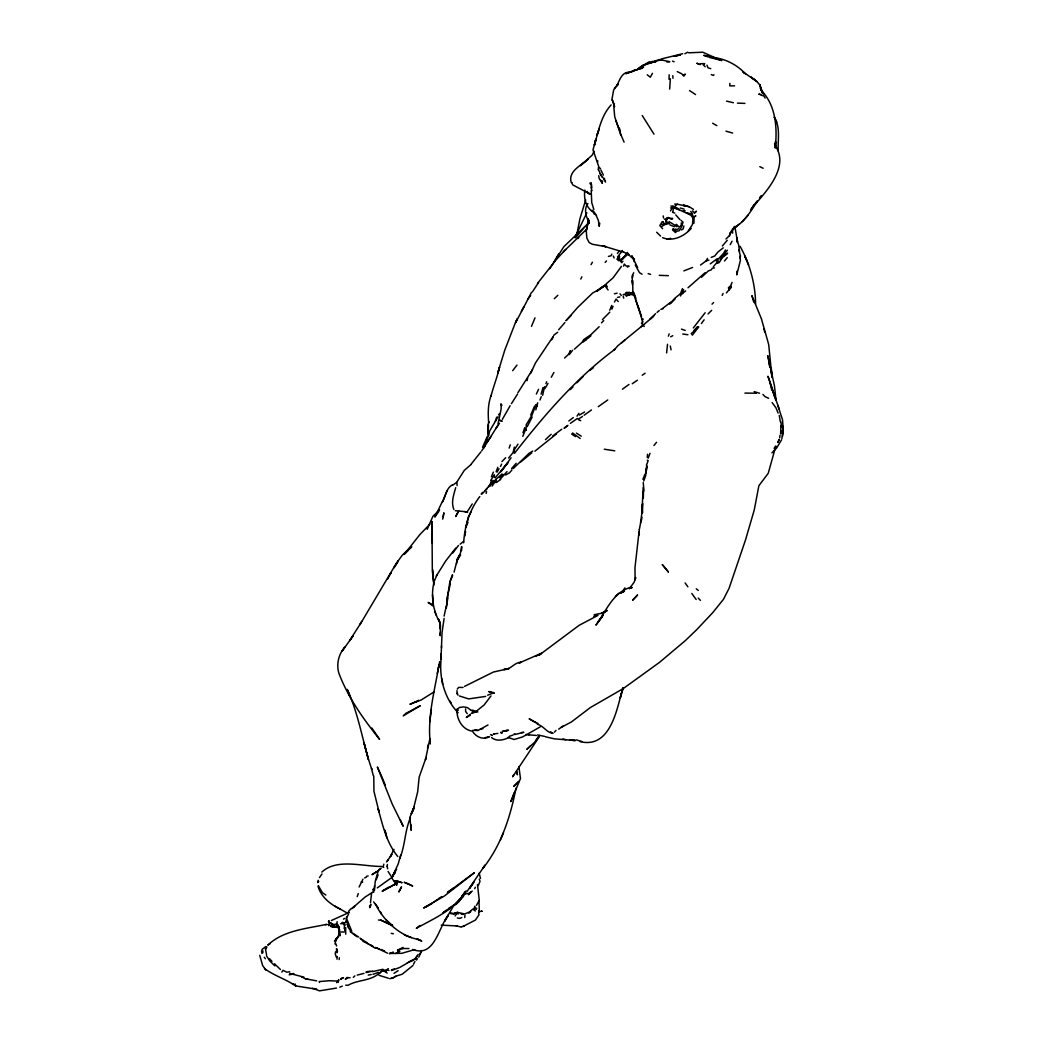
<?xml version="1.0" encoding="UTF-8"?>
<svg xmlns="http://www.w3.org/2000/svg" width="1043" height="1043" viewBox="0 0 1043 1043"><rect width="100%" height="100%" fill="white"/><g stroke="black" fill="none" stroke-linecap="round" stroke-linejoin="round"><path stroke-width="1.5" d="M262.849 952.78L262.862 950.773M440.694 665.786L441.528 645.943M430.133 741.573L430.146 739.656M439.911 633.218L440.25 635.722L440.381 624.77L440.289 628.799L440.042 623.271L438.438 619.177L440.224 623.062C432.78 610.82 430.616 595.11 434.24 581.316M588.747 220.516L588.734 222.759L588.695 220.529M591.185 190.439L591.759 202.707L593.832 209.447M338.858 935.167L339.327 926.927L337.085 924.985L337.645 925.949M432.337 543.364L431.958 521.435L432.324 570.782L433.901 585.162M370.5 902.469L371.582 893.277M643.348 498.254L643.479 491.422M457.121 710.752L457.16 709.162L458.281 710.218M778.221 150.948C777.635 139.684 780.738 127.311 774.232 117.194L776.709 122.031M780.79 430.642L780.672 433.849L780.92 425.557M669.032 79.346L669.163 74.822M494.304 477.212L494.382 474.748L490.679 480.458M488.515 425.009L488.007 433.223L488.789 435.7M488.672 422.963C487.968 413.667 487.811 404.241 491.201 395.232L490.953 396.301C493.626 385.923 496.95 378.035 499.558 367.214L497.667 373.251L504.799 350.057L515.777 321.713L517.341 318.767L515.62 322.678L531.487 292.418M632.723 280.71L632.84 291.74L639.294 310.527M693.895 223.358L694.13 217.309L690.922 213.789C683.739 213.541 678.041 207.27 670.571 207.935M335.533 941.49L335.976 938.856M783.097 429.925L781.885 438.621M729.917 83.362L729.787 85.878L734.598 85.852M572.138 183.959L572.216 182.616M446.287 608.356L447.499 596.283L450.354 583.702M639.007 531.956L634.978 567.705L635.096 579.856L635.695 577.522L634.131 582.216L629.346 588.721L630.989 587.248C612.684 592.176 606.27 611.25 595.957 625.096L603.193 615.005L597.887 622.163L601.915 617.065M437.252 673.491L439.038 664.86C434.579 690.935 427.148 717.375 430.316 743.959M669.671 89.085L670.349 78.812M522.986 432.741L524.577 428.151L526.037 430.146L526.246 424.723L532.086 414.918L535.137 406.692M339.171 959.573L339.314 957.735M646.477 470.641L646.829 465.973L645.591 473.561L646.829 465.973M373.772 776.044L373.942 791.233L379.091 812.171L378.153 808.846C382.768 825.482 386.562 842.887 397.787 856.525M374.541 885.833L373.655 892.326M642.736 503.378L641.94 513.195L643.153 487.524M387.292 866.225L387.396 864.478M328.493 921.843L333.799 925.024L336.628 924.033L337.176 921.686M479.363 912.351L478.998 900.709M335.025 943.98L335.82 940.147L339.666 934.658L334.464 941.008M729.657 235.783L729.944 232.68M461.514 550.691L461.866 547.08M544.55 386.666L542.634 395.323M640.585 522.934L642.123 511.161M667.546 344.268L666.594 352.899M450.524 913.538L453.914 914.007L453.992 913.225L457.486 912.351L464.683 913.955L470.784 911.478L468.855 913.16M464.735 917.579L464.969 915.259M634.118 261.584L634.405 258.755M597.665 162.069L597.782 160.818M647.234 457.395L647.573 454.253M669.541 304.1L675.017 298.05L680.453 293.748L681.913 294.074L683.191 292.783L683.543 289.524L680.479 295.99M387.136 973.106L386.171 972.259L386.445 969.794L383.811 971.059L381.842 970.394L382.677 969.677L383.25 970.485M642.644 512.635L642.384 504.069M779.708 437.799L780.008 435.231M456.586 563.768L457.017 560.052L460.419 553.155L461.541 546.571M740.061 256.083L740.374 260.541L736.801 274.674L737.166 271.662M736.801 274.674L737.258 270.945M431.398 709.357L429.807 721.847M586.244 231.024L588.565 220.099L586.244 231.024L586.87 238.13L589.126 242.498L592.294 244.245L605.735 246.643L602.267 245.718L623.897 252.223M463.666 542.829C464.63 526.193 469.546 509.91 479.793 496.559M444.109 616.1L446.143 606.622M740.113 258.221L740.439 255.939L738.783 249.825M622.423 250.489L617.639 256.943L619.855 260.007L618.747 256.213M464.917 535.959L465.608 531.369M782.537 436.222L783.267 431.281L782.55 419.899L777.843 405.453M535.828 409.808L537.719 402.82M336.993 959.208L337.254 956.431M599.738 223.202L599.23 226.357L598.382 220.425L596.205 215.562M446.495 606.4L447.851 597.913M429.846 738.835L425.492 759.604L426.144 757.427L419.169 777.113L417.669 791.82L413.328 809.459L414.188 806.93L411.998 812.002L413.928 808.103L411.19 813.749L411.842 812.419M515.985 788.156C510.483 816.578 501.266 845.378 482.961 868.271L485.008 865.142L467.225 891.283M587.287 224.74L587.6 222.876M620.155 259.785L620.754 260.489L621.015 259.238M399.795 858.454C405.258 845.417 404.736 830.776 410.421 817.816L409.964 819.055M641.419 520.34L641.953 517.224M340.579 923.759L344.021 923.342L344.972 930.747L345.82 927.892L344.164 928.453M446.626 602.698L449.807 582.216L452.401 574.771M443.184 516.676L443.888 512.804L442.714 519.153M513.86 452.91L514.473 449.572L517.98 444.149M317.893 881.856L318.18 880.292M672.918 211.481L673.543 208.065M611.159 104.9C601.016 115.799 598.447 131.275 594.471 145.107L595.97 139.136L592.998 149.827L598.891 167.023M639.359 529.375L640.819 521.735M490.106 486.142L492.387 481.188L488.724 486.833M594.471 145.107L595.41 140.257M576.922 234.075L579.947 218.678L585.697 199.891M438.412 667.924L439.664 661.627M370.2 906.98L370.786 904.112L369.783 907.736L370.565 905.845L369.444 906.836M632.436 277.881L632.945 275.404M444.109 618.421L442.036 632.658L441.463 647.586M497.98 424.006L501.201 408.687L501.07 403.954L501.826 405.466L500.77 404.28M474.487 907.658L474.8 906.198M338.245 982.376L338.806 979.755L336.641 982.662M428.334 744.546L427.5 748.105M683.869 225.953L683.191 228.899L681.366 229.968M376.262 879.718L378.101 874.868M466.26 525.855L468.372 516.937L471.201 511.644M486.299 442.688L487.616 437.16M454.07 572.112L457.003 560.678L460.615 554.876M622.827 687.624C617.052 708.797 610.755 748.731 580.234 741.69M335.677 951.659L335.181 953.667L336.381 957.318M611.837 99.972L613.675 89.867L618.147 84.118L616.856 85.748C619.829 79.829 621.797 71.472 630.52 72.123L625.748 73.662L643.648 67.143L639.985 69.177M486.116 493.417L486.559 491.631M665.89 221.572L667.637 218.3L666.803 217.987L668.302 217.413L665.734 220.151L665.89 221.572L669.515 223.45L664.965 224.493L661.862 226.409M496.129 471.788L497.824 467.277M527.002 380.708L527.654 378.192M730.204 244.649L732.056 241.233M621.419 693.426L620.246 697.936L623.206 688.341M594.067 151.222L592.241 155.107L580.377 165.668L588.213 159.044C581.499 165.459 567.705 171.052 571.277 182.642M455.687 487.681C453.77 494.656 450.889 502.335 453.861 509.453M344.464 927.553L345.663 929.808L345.741 934.176M400.681 855.038L398.217 863.943L392.324 876.694L393.563 874.464L393.159 875.26M266.161 948.778L266.852 946.901M541.121 394.15L542.999 387.592M496.155 480.262L492.113 486.09M683.048 222.003L681.509 227.113L679.097 230.816L675.499 231.377L673.061 228.586L675.812 232.615L672.5 229.942M421.737 950.486L418.778 957.2M643.714 481.032L645.773 475.36L645.682 472.583M470.68 891.791L468.411 894.711L472.244 891.087M688.25 230.985L692.513 224.414L693.113 216.422M514.225 792.524L510.835 801.65L520.483 778.56L518.84 766.449M495.373 421.203L496.651 417.161M531.5 326.329L535.007 317.854M338.388 935.362L339.744 933.511M514.355 447.134L513.039 452.61L508.567 458.06M476.221 909.483L476.664 908.166M623.571 266.082L624.275 264.035L625.956 265.939L629.138 266.187L627.378 267.099M509.14 448.125L510.262 444.839M527.21 426.665L532.178 417.057M396.627 883.538L396.979 882.495L396.418 884.972L395.701 883.291L396.809 885.09L391.777 878.037L396.614 869.158M357.201 896.654L358.284 893.551M484.304 445.896L489.506 431.932M599.19 128.967L597 135.147L598.552 130.805M668.367 336.172L669.176 333.89M452.688 575.41L449.807 582.216M539.987 400.004L541.226 396.64M609.764 310.214L611.733 305.443M648.159 458.229L649.998 453.314M491.774 480.093L490.001 484.826L484.917 490.679M646.386 465.282L648.185 460.628L647.26 460.185M680.453 293.748L682.435 288.637M611.889 309.21L613.01 306.381L610.755 308.102M574.81 237.595L586.857 212.837M642.892 479.311L644.848 474.461M611.785 254.153L611.133 255.757L608.421 256.409M359.131 886.993L362.912 879.21M522.778 436.378L525.424 429.951M447.03 490.979L442.467 501.905C445.583 496.377 446.156 488.372 452.14 484.943M500.51 839.811L503.43 832.809M434.449 580.821L436.861 575.188M545.919 383.589L546.675 381.777M633.988 293.761L632.149 292.431L632.801 293.37L626.269 292.562L625.735 293.813L623.153 294.7M732.082 282.418L730.687 285.678L728.496 287.751L729.018 289.798L726.423 292.9M491.396 476.69L493.365 472.127M530.731 415.036L534.59 406.04M606.022 284.035L613.115 277.803L621.472 266.369M779.121 439.403L777.752 442.519L779.369 439.677M489.402 431.45L497.98 416.822M482.544 447.278L487.316 436.535M511.435 403.641L517.471 394.189M465.517 527.849L468.007 522.321M442.245 501.761L434.879 517.067L438.881 511.279M489.141 421.894L487.994 424.423L488.476 434.801M475.425 887.228L474.669 888.649M455.126 915.989L457.486 912.351M500.523 466.495L501.618 464.135M536.35 394.045L538.553 389.3M427.187 529.309L432.884 516.363L439.585 509.74M530.535 373.524L535.515 362.899L553.077 336.641M722.173 295.391L723.099 293.435M383.785 864.178L383.641 865.377M381.216 868.258L378.961 869.784L377.879 872.131L375.193 881.557L374.502 890.292M580.768 279.055L581.877 276.812M729.018 289.798L730.804 286.264L729.018 289.798L731.286 287.399M623.153 592.385L624.327 590.064M361.634 621.406L359.965 624.627L396.131 563.65L402.09 555.437L411.281 546.506M457.968 512.139L455.7 516.507L458.777 511.096M366.054 972.571L372.573 971.085M390.251 574.158L390.916 572.92L387.474 579.282M544.928 388.531L547.992 383.446M321.831 872.091C337.228 857.789 363.772 866.955 382.924 866.433M413.471 964.214L414.918 961.529M587.9 203.489C583.48 209.487 586.192 217.009 589.321 222.902L588.069 218.717L589.308 223.254M495.855 428.464L499.506 423.275M700.544 265.026L706.137 260.893L707.493 258.39M457.017 560.052L459.937 554.693L457.173 559.4M479.037 914.776L475.439 920.043L462.988 926.471M490.979 695.942L484.148 704.925L475.425 711.991L477.146 711.313L472.27 713.216M551.278 377.253L553.911 372.468M647.234 74.809L650.311 77.234L652.475 73.31M725.472 249.968L723.633 253.293L716.332 261.102M532.543 369.613L517.849 392.807M393.954 849.367L390.369 856.603L391.829 854.386L387.018 861.296M337.098 981.567L338.323 980.928M483.587 448.125L497.733 425.557M436.313 576.036L445.726 560.925L455.765 548.057M328.128 924.698L329.575 923.733L328.819 925.689L328.78 924.62M521.396 311.349L524.186 306.394M502.126 473.913L495.503 479.754L493.587 482.648L491.905 483.73L491.553 482.922M419.729 954.319L421.124 951.881M551.708 339.796L553.298 337.006M513.352 468.463L529.283 453.105L532.725 451.071M614.444 302.014L616.139 299.054L618.199 301.557M575.501 237.752L586.44 225.105L563.885 246.63L549.778 268.729M554.289 261.506L558.826 253.645M513.808 774.753L512.635 776.8L539.361 736.593M658.811 60.494L659.372 59.516L653.661 61.641L656.099 61.589L649.02 61.902L640.441 67.052M464.304 892.912L459.715 900.109M532.373 291.884L538.54 282.614M554.667 261.571L537.445 283.54M591.042 264.609L592.424 262.249M713.386 266.617L718.405 260.867M516.168 463.314L511.591 468.594M497.094 472.062L499.062 468.724M491.905 483.73L493.847 480.445M670.466 210.96L672.174 208.092M360.343 623.883L349.705 640.441L353.108 635.904L342.273 650.858L344.855 647.195C338.61 653.909 336.146 664.508 338.91 673.296C348.101 697.663 363.472 719.135 379.574 739.357L371.843 728.014M510.157 405.714L502.348 419.364M781.546 439.846L776.657 448.008L771.898 452.884M720.126 259.551L727.375 250.216M453.405 906.067L444.683 921.191L448.334 915.115C438.256 927.67 434.657 958.061 412.611 949.417M662.279 221.559L659.815 225.536L662.631 228.704M627.599 252.393L622.215 259.42L627.378 254.231M754.102 204.611L750.582 210.217L752.016 207.974M465.256 891.752C454.644 909.952 433.94 918.44 416.326 928.322L419.925 925.454M478.268 885.65L480.002 881.348L479.298 879.158M457.069 481.723L464.304 470.367L470.98 464.591M446.274 910.213L443.04 912.742L457.056 903.551L465.23 892.169M472.244 503.965L467.134 511.878L455.309 510.679M633.688 272.731L632.123 275.926L632.462 283.135M463.105 895.363L461.384 897.528L466.104 890.839M452.506 553.272L458.503 545.463M538.618 736.514L535.437 741.221L539.374 735.419M418.178 954.397L414.892 959.247L417.213 955.962M281.832 972.089L283.044 970.316L286.747 972.18L289.785 971.789M606.413 284.361L605.214 286.108L608.095 290.019M380.904 972.259L378.909 973.693M577.027 416.118L578.93 413.341M319.471 877.606L321.961 873.995M416.431 960.108L417.435 958.66M481.762 450.706L485.164 445.804M623.401 590.051L624.913 587.874M463.548 896.393L455.817 904.059M732.968 228.912L734.767 226.357L728.783 236.305L725.928 238.977M458.49 902.169L460.902 898.792M511.07 457.825L500.862 471.736L508.019 462.544L495.138 477.863M412.898 810.893L409.821 817.256L411.19 830.319L411.059 824.896M739.5 223.958L735.706 226.839C745.184 220.842 750.804 211.064 756.918 202.042L755.927 203.463C768.847 188.679 788.495 165.954 775.601 146.216M487.576 441.345L491.175 436.326M701.404 323.552L704.116 319.81M480.94 451.828L471.058 464.265M577.913 238.625L578.748 237.491M625.135 295.052L629.529 295.156L631.771 293.305M476.455 905.389L479.259 900.265L477.459 884.542M757.27 200.83L752.72 206.814M317.763 882.574L318.728 881.309M572.633 350.239L569.282 354.62L570.391 350.683L568.722 354.125L564.615 358.036M512.687 370.682L516.989 365.063M617.391 253.449L619.034 251.311M528.058 298.793L530.626 295.469M604.523 178.327L603.91 179.122L605.514 182.095M452.871 485.086L456.795 482.283M693.308 327.906L705.146 312.757M503.443 474.5L499.467 477.629M653.948 445.491L656.542 442.297M724.494 260.985L727.258 257.621M498.489 414.879L499.571 413.576M574.445 349.157L581.942 342.443L583.832 339.51L590.807 334.764L599.151 326.733M507.041 471.592L500.223 479.206M470.38 910.917L475.334 907.436M457.277 689.071L458.672 687.415L463.053 687.441M654 315.625L649.867 319.471L655.591 313.643M759.513 197.779L761.403 195.523M727.245 240.307L722.369 245.992M386.562 861.883L388.387 859.719M514.668 453.105C544.237 415.283 576.01 378.114 614.822 349.379L614.04 350.018L617.508 346.185M393.276 875.051L395.271 872.717M481.149 494.03L482.583 492.361M775.666 446.743L774.18 448.464L775.862 446L768.248 473.274L758.861 485.738L754.272 509.91L745.471 540.078L729.083 588.278L723.529 599.23L712.864 612.502L696.802 629.581L685.434 640.519L659.541 662.344L623.127 688.667L590.39 707.532L571.355 722.004L561.16 727.349M558.644 329.757L564.889 322.574M618.147 84.118L614.457 88.316M511.996 469.911L509.466 472.805L505.529 475.008M730.947 231.468L737.127 225.77M341.283 978.66L340.657 979.377L343.264 977.617M261.962 949.495L265.887 946.536M566.388 320.279L577.587 307.516L592.607 293.044L603.102 287.047M694.13 330.37L697.428 326.681M742.199 221.729L748.092 215.223M563.311 251.858L586.505 229.304M554.824 261.232L565.645 249.46M554.368 732.134L555.958 730.4M605.136 262.406L606.505 260.933M576.896 382.781L583.076 376.601M602.437 319.588L609.803 312.17M379.965 972.78L381.621 971.033L384.411 970.133M482.062 493.965L487.068 488.711M501.944 461.606L505.659 457.721M458.907 901.152L460.093 899.913L457.264 902.834M713.973 74.809L713.36 75.435L711.274 74.575M267.999 945.01C283.161 930.447 306.499 928.661 326.276 924.411M465.934 892.834L454.696 904.529L448.438 908.518M664.965 224.493L666.842 222.563L665.734 220.151M712.017 304.165L713.581 302.561M708.08 313.969L711.652 310.332M669.045 221.572L675.238 225.51L676.412 224.323L679.189 227.178L681.574 225.21M335.598 939.886L337.293 938.192M670.506 303.539L675.043 299.015M565.867 320.736L571.069 315.547M601.498 322.822L603.714 320.631M570.769 388.948L570.039 389.665L572.959 387.005M429.899 524.16L419.86 534.577L404.697 553.807L408.295 550.078L403.85 554.433L411.763 546.767L410.29 548.149M633.166 294.165L632.241 295.078L631.224 294.048M554.289 298.715L557.836 295.273M694.625 212.889L696.268 211.312L694.625 212.889L692.513 210.842M530.6 745.758L526.819 749.369L536.011 740.986M589.803 370.474L593.467 367.631M545.463 439.638L551.134 434.305M353.316 977.33L354.868 975.883M701.561 277.229L708.393 270.88L711.248 269.889L712.317 268.194L714.468 267.895M615.396 596.466L618.773 593.324M641.354 326.733L653.061 316.655M691.235 228.339C684.338 236.357 672.709 241.885 662.54 237.661M583.063 342.117L590.938 335.82M351.165 908.518L348.584 911.321L348.466 914.242L346.485 918.257L351.804 931.308M622.971 261.245L621.837 261.676L620.898 259.903L627.599 254.01M413.002 965.479L402.129 974.266L395.088 976.417M470.445 714.272L466.286 717.454L470.158 715.289M620.898 259.903L627.821 253.944M657.077 312.405L659.319 310.488M472.648 730.361L478.085 730.465L488.02 724.937M662.488 308.559L670.571 302.287M643.792 324.556L618.173 345.494M621.302 343.043L624.77 340.135M600.416 288.311L596.831 291.297L605.761 284.674L599.79 288.807L604.093 285.795M584.106 415.244L591.446 409.964M460.185 544.172L463.561 541.369M433.888 692.004L421.189 699.97L409.899 704.273L416.313 701.483M724.702 255.574L727.623 253.175L722.512 257.556L719.122 262.601L716.932 263.397M531.787 452.897L520.274 462.31M353.16 907.436L354.724 906.158L351.765 908.662L365.115 897.045L372.221 892.456M564.25 428.321L567.001 426.118M637.508 69.164L642.762 65.461L638.903 68.486L642.762 65.461L659.789 59.986M675.395 205.836L677.442 204.232L689.319 206.801L693.517 209.421M626.321 296.316L628.134 294.895M705.068 272.718L688.015 287.764M568.852 420.994L573.272 417.604M453.966 887.684L447.33 892.704L474.33 872.73L444.409 896.002L423.614 907.997L432.571 903.029M553.585 335.351L557.705 332.235M540.144 726.932L522.465 736.984L514.108 739.513L508.11 737.388M392.416 877.059L377.292 887.893M710.257 263.879L717.245 258.664M556.414 433.966L534.89 451.176M683.191 292.783L685.694 290.932M441.75 896.537L438.047 899.027M415.049 958.713L408.713 961.972M343.499 919.157L344.542 918.375M386.757 969.755L388.322 968.608M433.666 902.221L436.952 899.822M622.423 389.182L628.968 384.463M642.24 375.245L645.109 373.211M564.289 427.943L567.927 425.348M598.252 406.692L607.756 399.964M563.65 725.693L558.67 729.174M448.373 891.804L450.628 890.214M570.417 423.341L577.431 418.426M457.16 709.149L459.546 707.467L463.587 706.893L467.486 707.623L470.954 710.257M632.241 383.759L637.39 380.226M495.999 482.635L500.627 479.532M552.647 436L561.76 429.234M395.662 883.734L382.155 891.23L396.444 883.564L393.433 885.09L395.414 883.838M394.019 973.328L398.087 970.668M378.035 870.722L371.973 874.673L376.745 871.687M694.938 216.462L695.864 215.862L694.664 216.501M578.226 419.234L582.502 416.47M407.852 962.793L399.521 967.552L391.477 970.525M383.42 890.448L388.387 887.306M453.914 914.007L455.439 913.081L458.542 913.89M464.526 686.398L493.43 672.031L509.127 668.498L503.769 669.515C510.874 669.932 514.095 662.266 521.239 662.201L519.088 663.061L541.656 653.153L539.048 655.226L579.1 625.344L597.939 615.383M402.924 947.435L397.461 950.264L402.976 948.491M641.028 66.804L646.999 63.766L652.279 62.476M579.491 415.01L584.588 411.985M602.085 613.61L606.752 610.924M425.531 907.136L432.102 903.421M678.797 228.56L677.063 229.525L675.199 229.017L675.499 231.377M346.576 916.823L345.885 922.534L346.55 921.386L347.88 924.007L346.915 924.554L347.971 924.437L348.688 925.91M683.4 75.148L685.368 74.079L683.895 76.165L681.679 73.727L677.272 71.641M415.362 702.056L418.608 700.283M391.633 978.425L396.262 976.235M378.961 869.784L380.265 869.08M347.749 977.943L345.311 979.247L347.071 977.5L350.109 977.786M692.604 267.464L683.83 270.893M670.675 336.811L672.787 335.69M684.873 53.741L687.78 52.202M594.171 614.718L601.602 613.271L606.974 610.455M623.714 591.433L620.559 593.076L624.47 591.185M268.025 944.828L270.033 943.798M338.975 928.713L339.327 926.927M535.828 656.23L540.6 653.792M683.439 211.442L685.055 210.647L683.048 211.142M395.623 953.485L397.161 952.741M372.273 971.672L382.95 969.273M601.602 613.271L606.648 610.846M509.375 737.232C503.991 740.1 496.833 741.821 491.631 737.649M331.413 920.5L349.236 912.403M497.85 733.398L493.443 734.011L494.434 733.777M461.814 917.566L459.859 918.401L457.316 917.97M364.646 877.919L366.432 877.163M378.153 974.188C369.118 981.215 357.384 979.794 347.945 985.348L345.715 985.14M593.819 616.335L596.257 615.305M336.967 926.236L334.321 927.253L329.666 925.102M407.2 962.885L413.797 960.134M723.268 247.843L718.092 251.858L714.677 256.043L711.183 257.399M487.616 695.225L493.43 692.878M339.744 987.147L342.287 986.117M660.845 309.432L663.257 308.493M628.264 293.996L629.529 295.156M373.016 974.318L378.361 972.389M536.858 404.462L535.581 404.906L537.314 406.027M653.492 62.059L655.904 61.237M471.397 713.321L473.652 712.043L471.267 710.296M509.297 736.319L513.078 735.028M389.508 953.537L393.211 952.311L389.508 953.537L401.842 953.302L414.775 949.56M660.91 59.06L682.657 53.715M661.458 224.61L665.225 223.371M397.566 952.142L399.899 951.372L397.748 951.803M468.815 893.369L463.522 894.007M389.652 978.712L394.045 977.447M341.413 978.308L343.512 977.682M664.443 219.239L667.637 218.3M391.542 969.807L394.358 969.012M706.137 260.893L708.914 260.124M342.039 922.573L342.938 922.312M667.077 239.264L670.623 238.286M373.159 889.327L374.241 889.718L373.159 889.327L373.198 892.052M485.151 737.675L489.519 736.593C483.496 740.23 476.442 737.232 472.753 731.717M461.345 926.81L463.952 926.184M614.431 293.774L617.091 293.161M617.521 297.398L619.92 296.89M513.964 734.089L514.877 733.894M366.471 876.303L368.14 875.951M660.675 60.051L662.057 59.777M497.146 481.644L494.304 481.397M688.706 52.802L702.786 52.215L716.919 58.538L712.512 57.469M368.218 975.088L371.217 974.527M357.267 975.101L363.955 973.38M514.721 734.559L523.847 732.303L521.435 732.59M325.351 924.75L327.02 924.45M289.146 974.814L292.562 974.201L303.891 977.122M485.699 696.411L468.633 698.901L459.441 695.981M618.89 258.69L616.895 259.003L618.603 260.75M366.249 971.763L370.056 971.176M502.244 731.169L506.859 730.921L503.613 731.221M292.131 973.797L293.878 973.523M344.294 931.999L339.275 931.96L338.636 930.525M666.907 62.059L669.815 61.693L661.275 59.92M572.737 184.898L589.83 193.842L591.146 193.685M635.526 70.194L630.311 72.306L633.948 70.363L637.156 70.024M480.419 728.992L482.896 728.744M402.455 948.491L408.908 948.543M626.269 292.562L629.724 292.366M301.479 976.796L305.482 978.829L307.672 978.751M744.911 393.094L756.371 393.211M668.367 275.665L659.254 275.339M264.531 968.517C273.761 975.583 286.095 979.221 295.573 985.883L314.334 988.868L319.497 990.85L336.511 988.06M669.032 218.404L672.696 218.378M700.596 63.649L704.703 63.649L703.282 64.796L705.198 66.791M328.741 922.547L328.623 921.138L329.379 921.138M337.384 981.072L329.353 980.733L319.21 981.554L319.484 982.467M362.182 881.896L361.256 881.896L362.69 882.078M574.484 740.413L569.543 740.009L575.332 740.543L554.524 738.861L545.424 736.788M737.44 103.114L744.911 103.387M335.677 924.528L332.195 924.398L330.748 922.794M305.482 978.829L316.668 980.85M674.652 204.089L677.442 204.232M654.052 61.641L651.953 61.511L654.678 61.967M378.479 920.017L380.239 920.148M529.049 734.846L536.376 735.458M686.346 213.215L690.922 213.789M761.977 95.552L763.698 95.708L765.132 98.055M475.073 729.67L478.085 730.465M292.562 974.201L289.706 973.445M472.362 731.143C462.675 729.839 456.808 719.722 456.938 710.518M682.761 334.034L687.924 334.738M604.301 449.207L614.757 450.837M312.3 988.347L316.577 989.025M441.228 925.128L457.03 925.962L456.221 925.845L460.954 926.979M388.987 970.472L386.445 969.794M391.242 933.368L393.394 933.759M525.841 734.455L528.84 735.002M537.588 734.963L544.563 736.358M461.189 914.046L463.327 914.476L462.427 913.655M500.614 732.499L502.335 732.877L500.575 732.46M450.094 912.781L452.884 913.394M562.816 739.005L565.958 739.722M726.489 101.119L733.372 102.722M761.403 94.704L758.756 94.092L761.768 95.096M538.005 723.451L532.895 721.039M479.441 911.543L478.946 910.565M712.265 57.417C724.833 58.408 737.088 64.64 745.536 73.975M709.057 57.313L721.821 60.533L708.888 56.087L703.777 55.357L707.741 56.817M492.1 692.435L488.737 691.574L493.939 693.034M635.891 299.954L641.81 318.845L643.283 319.223M576.075 739.839L581.877 741.456M725.98 131.157L732.655 133.048M754.154 391.646L759.513 393.224M680.31 208L684.182 209.148M383.811 971.059L386.171 972.259M710.765 68.669L707.962 67.808L706.945 65.174M472.492 710.127L477.89 711.965M689.319 206.801L683.478 204.91L684.195 206.058M330.631 926.432L333.043 927.24M648.146 273.579L650.584 274.4M347.684 913.303L334.581 905.924M672.526 212.303L674.821 213.085M681.47 329.106L685.186 330.422M578.826 419.99L580.703 420.642M466.508 511.996L467.603 512.387M502.087 421.137L499.766 420.29L501.722 421.046M376.171 905.507C384.828 921.829 400.225 936.132 418.804 939.587L417.07 939.078L421.737 941.177L419.912 939.886M388.4 978.243L378.948 975.283M404.449 935.05L411.281 937.592M700.388 64.614L696.815 63.245L698.993 64.145M672.526 61.133L674.117 61.759M432.936 604.81L428.125 602.437L432.884 605.918M600.742 180.361L602.632 181.143M392.716 925.271L390.265 924.228L391.699 924.972L386.288 919.952M387.605 953.211L377.279 948.27L374.88 948.022L366.419 942.755M669.88 224.845L674.352 226.774M366.68 942.337L361.113 939.339M381.203 949.495L384.554 950.981M668.328 217.661L672.083 219.356M375.649 947.461L379.509 949.195M362.925 941.308L368.766 944.058M670.923 205.927L679.358 209.839M623.61 252.106L629.112 254.675L627.312 253.579L633.792 259.277L631.784 255.77L637.677 267.621M759.812 166.658L763.137 168.249M336.628 924.033L337.958 924.711M672.865 205.836L678.837 208.952M687.454 213.502L691.04 215.366L692.682 217.844M382.768 866.863L383.772 867.385M357.045 936.797L350.2 931.673L350.904 931.256L347.736 926.692L347.88 924.007M532.373 720.609L529.153 718.796L536.154 722.825M589.83 193.842L586.492 191.912L588.565 193.672L587.144 191.456M712.643 123.243L716.854 125.668M340.566 909.209C330.761 904.724 321.179 897.202 318.063 886.433M695.564 94.548L689.527 90.585M328.623 921.138L329.353 921.582M580.156 438.464L572.529 432.975M576.44 433.132L581.277 436.183M358.557 936.979L352.899 933.25M292.953 983.771L295 985.074L295.208 984.044L295.573 985.883M464.761 511.513L465.804 512.178M370.421 944.684L373.172 946.47M571.59 433.992L575.475 436.626M537.367 724.233C543.82 725.993 546.91 732.916 553.012 733.32L550.561 731.847M768.613 398.309L764.962 396.614L762.955 394.437M342.456 923.094L344.412 924.515L344.021 923.342M359.926 938.074L363.238 940.499M325.794 895.037L322.339 892.612L318.337 885.663M675.238 225.51L676.829 226.735M493.091 692.383L494.343 693.334M458.151 712.786C446.456 700.713 440.576 683.308 440.707 666.555M475.347 911.008L473.353 909.457L474.878 909.209L474.617 908.297M274.492 963.771L280.463 969.521M696.255 588.76L698.288 590.429M619.086 256.304L619.803 256.917M599.347 167.61L600.507 168.601M681.105 220.373L682.083 221.338M656.673 232.25L660.558 236.083M592.307 211.586C585.475 206.318 583.702 198.092 584.849 190.074M698.197 598.108L700.453 600.377M620.155 260.972L621.889 262.732M269.446 958.686L271.962 961.372M744.272 73.271L742.903 71.784L756.827 81.523L759.904 85.044L762.472 93.049M642.058 274.244L639.463 272.64L635.213 264.987M599.842 173.568L605.422 180.856M596.479 215.458L593.454 211.103M690.688 211.429L692.787 213.88M644.235 326.485L641.458 323.187L642.54 323.46L642.319 320.762M592.124 210.151L594.38 214.258M334.321 927.253L333.199 925.936L338.427 927.892L339.692 929.861M479.389 910.917L480.028 911.686M675.773 214.91L679.945 219.643M456.821 693.243L458.007 695.146M619.998 293.774L621.289 295.443M264.244 957.252L265.352 958.7M696.176 599.503L691.809 593.467M337.971 926.223L338.727 927.24M467.264 713.673L465.647 711.509L465.582 708.849M266.004 970.264L262.64 965.557L259.733 955.297M603.402 175.081L600.885 169.957M524.577 428.151L526.037 430.146M606.439 285.586L607.365 286.877M685.121 582.959L687.885 586.831M373.655 901.882L375.532 904.529M375.493 904.046L378.283 907.997M274.817 965.896L269.733 960.903L266.447 955.753M772.12 402.585L775.953 407.774L778.104 413.106M591.394 185.354L589.908 183.203L591.159 182.668L591.903 187.753M391.268 876.446L388.1 871.479M653.987 134.156L642.24 115.525M449.963 701.092L451.371 703.334M601.967 177.023L598.369 169.474M736.645 240.855L738.535 244.31L739.539 251.532M339.079 929.417L339.601 930.382M740.048 246.265C749.878 263.84 755.328 283.865 755.601 304.008M747.257 261.141L744.65 255.965L748.561 264.87M776.435 147.454L774.558 143.712L775.731 146.085L775.497 141.457L775.236 148.08C777.374 128.08 776.109 105.486 761.221 90.389L763.724 93.909L760.334 88.381L761.586 90.532L759.669 84.652L762.446 92.827M380.356 911.738L381.438 914.059M382.038 777.231L377.357 766.996L392.233 804.075L403.159 826.225L400.369 819.981M624.092 142.122L620.859 134.638M728.496 287.751L729.005 288.95M632.84 291.74L634.561 295.834M641.81 318.845L642.827 321.687M613.297 256.057L614.105 257.986M382.585 778.56L385.31 785.262M348.14 691.887L349.731 695.955L347.189 689.384C359.131 714.911 362.651 743.059 371.79 769.421L371.491 768.535L373.329 775.731M613.74 105.904L614.718 116.751L620.872 135.303L619.477 128.172M615.839 120.493L619.842 130.91M585.905 338.819L586.244 339.718M335.677 943.498L336.615 945.975M266.552 954.684L265.391 948.7M775.731 399.808L772.824 391.034L779.212 409.065M753.737 302.131L751.899 295.651L761.403 318.754L768.678 344.438L771.95 377.044M633.779 292.483L635.982 298.559M434.722 611.159L436.091 615.096M772.98 390.669L767.961 376.223L774.871 397.227M641.51 316.446L638.094 306.186M344.242 922.599L345.09 925.271M339.627 933.329L340.37 935.662M590.873 186.958L592.02 190.726M601.655 181.182L602.293 183.333L599.164 178.47L598.708 175.693M385.832 833.983L386.053 834.752L384.945 830.176L386.901 837.868M769.825 381.608L771.729 390.186M387.018 866.238L387.696 868.754M516.52 771.142L517.458 774.78L516.728 771.716M479.18 873.147L480.51 878.428M763.867 328.636L764.806 332.365M623.206 296.212L623.701 298.181M735.093 227.843L737.584 242.25L736.801 237.739L737.453 241.298M457.499 694.116L456.925 690.635M336.915 948.869L337.502 951.62M670.297 346.041L671.053 349.874M663.309 221.637L663.57 223.046M643.231 482.544L644.013 490.849M779.251 415.466L780.32 421.672M336.407 948.987L337.006 952.767M768.952 361.399L769.877 367.305L767.817 355.702L774.428 385.675L776.044 400.46L775.862 398.322M433.393 575.723L432.741 569.752M663.231 215.901L663.531 217.974M618.421 256.969L618.525 257.725M261.571 950.812L261.949 953.38M780.881 421.854L781.676 427.369M432.806 575.332L433.784 582.763M441.997 678.941L442.662 684.312M434.018 579.83L434.383 582.933M432.532 594.94L433.327 603.18M440.798 653.896L441.293 659.176L441.02 654.821M732.342 229.251L732.655 233.124M672.787 75.67L672.996 78.303M632.149 280.736L632.449 284.778M771.781 376.275L771.233 368.153L771.859 376.862M456.977 483.183L457.108 485.634M431.685 526.754L432.232 538.683M598.369 167.467L598.473 169.944M681.314 222.837L681.379 225.705M639.216 529.635L639.294 534.968M478.672 912.182L478.698 913.968M782.771 425.922L782.824 431.672M399.652 890.305L398.83 892.013L401.503 886.876L399.652 890.305M637.469 595.084L632.814 600.038L637.469 595.084M395.258 871.166L393.837 873.656L395.232 871.231M398.23 560.951L394.071 567.614L398.23 560.951M462.531 896.067L461.28 898.062L464.2 894.073L462.531 896.067M473.131 883.199L469.546 888.427L473.861 882.156L473.131 883.199M518.723 781.468L513.912 786.239L518.723 781.468M698.614 326.954L692.435 335.09L691.287 333.564L698.614 326.954M405.714 713.503L403.276 715.85L420.303 705.694L405.714 713.503M680.388 54.875L674.339 56.257L680.388 54.875M632.045 587.535L629.672 588.213L632.045 587.535M491.084 734.767L492.166 735.498L491.084 734.767M506.82 730.478L503.639 731.026L508.515 730.243L506.82 730.478M398.061 881.296L393.993 880.67L402.129 882.704L398.061 881.296M482.022 911.256L481.279 911.139L482.022 911.256M408.439 883.864L404.176 882.274L412.663 886.042L408.439 883.864M391.985 925.402L380.734 920.082L391.985 925.402M754.011 79.307L751.025 77.117L756.827 81.523L754.011 79.307M668.341 571.929L662.383 564.68L668.341 571.929M613.806 104L612.437 100.232L614.562 106.699L613.806 104M368.362 759.382L364.059 743.085L368.362 759.382"/></g></svg>
